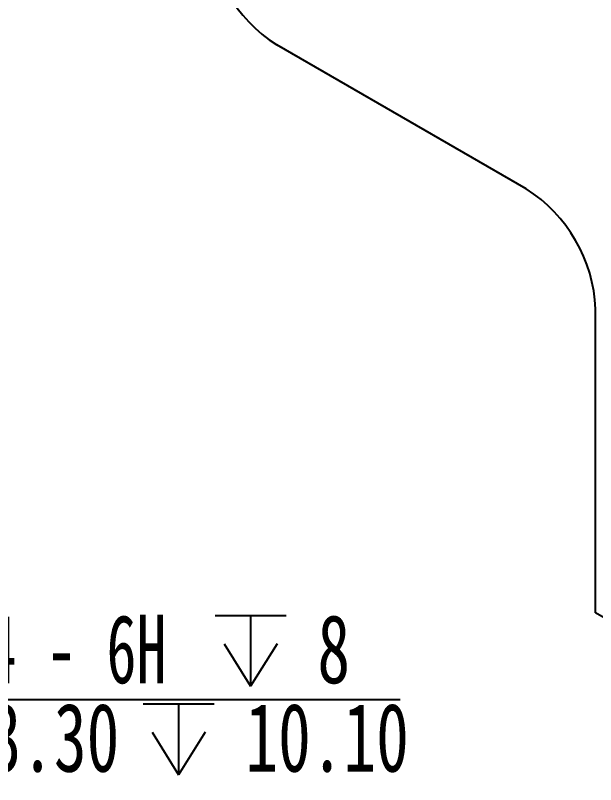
# Model space of a CAD drawing. Header units: millimetres. Extents: x 0 to 210, y 0 to 297.
# Drawn here: x 129.86 to 159.45, y 206.02 to 245.27 of the extents above; entities that cross this region are included whole.
import ezdxf

# ---------------------------------------------------------------- set-up
doc = ezdxf.new("R2010")
doc.units = ezdxf.units.MM
doc.layers.add('根据设置的颜色创建', color=7, linetype='Continuous', lineweight=25)
doc.styles.add('SLDTEXTSTYLE5', font='TXT', dxfattribs={"width": 0.7})
doc.styles.add('SLDTEXTSTYLE7', font='TXT', dxfattribs={"width": 0.642857})
doc.dimstyles.new('SLDDIMSTYLE6', dxfattribs={"dimtxt": 3.5, "dimasz": 4.08, "dimexe": 0, "dimexo": 0.0625, "dimgap": 0.875, "dimtad": 0, "dimtih": 1, "dimtoh": 1, "dimdec": 6, "dimrnd": 1e-09, "dimzin": 12, "dimdsep": 46, "dimtxsty": 'SLDTEXTSTYLE5', "dimblk1": 'NONE', "dimsah": 1, "dimcen": 0, "dimadec": 0, "dimazin": 3, "dimtfac": 1, "dimtmove": 0, "dimatfit": 3, "dimldrblk": 'NONE', "dimfxl": 0, "dimfrac": 2, "dimtolj": 1, "dimtzin": 12, "dimarcsym": 0})

# ---------------------------------------------------------------- blocks, each defined once
blk = doc.blocks.new('SW_SYMBOL_HOLE_DEPTH')
at = {"layer": '根据设置的颜色创建', "color": 0}
for p, q in [((0, 875), (800, 875)), ((400, 875), (400, 75)), ((100, 555), (400, 75)), ((700, 555), (400, 75))]:
    blk.add_line(p, q, dxfattribs=at)
blk = doc.blocks.new('_D_14')
at = {"layer": '根据设置的颜色创建'}
for p, q in [((108.794, 232.342), (110.444, 229.483)), ((110.444, 229.483), (121.477, 210.37)), ((121.477, 210.37), (149.486, 210.37))]:
    blk.add_line(p, q, dxfattribs=at)
blk.add_solid([(110.444, 229.483), (112.044, 225.696), (112.924, 226.204)], dxfattribs=at)
at = {"layer": '根据设置的颜色创建', "xscale": 0.004511737089201878, "yscale": 0.004511737089201878, "zscale": 0.004511737089201878}
for p in [(140.053, 210.705), (136.381, 206.191)]:
    blk.add_blockref('SW_SYMBOL_HOLE_DEPTH', p, dxfattribs=at)
at = {"layer": '根据设置的颜色创建', "char_height": 3.5, "attachment_point": 1}
for s, insert, style in [('M4 - 6H', (126.85, 214.696), 'SLDTEXTSTYLE7'), ('8', (145.263, 214.696), 'SLDTEXTSTYLE5'), ('%%c', (123.065, 210.196), 'SLDTEXTSTYLE5'), ('3.30', (128.492, 210.182), 'SLDTEXTSTYLE5'), ('10.10', (141.592, 210.182), 'SLDTEXTSTYLE5')]:
    blk.add_mtext(s, dxfattribs=dict(at, insert=insert, style=style))
blk = doc.blocks.new('_None')

msp = doc.modelspace()

# ---------------------------------------------------------------- linework, layer by layer
at = {"color": 7, "linetype": 'Continuous', "lineweight": 25}
for p, q in [((155.9153903, 236.4218484), (143.1874682, 243.7695214)), ((159.4509242, 214.7838486), (159.4509242, 230.2981241)), ((160.8651377, 213.9674405), (159.4509242, 214.7838486))]:
    msp.add_line(p, q, dxfattribs=at)
for centre, start, end in [((147.2898345, 250.2205066), 182.45344967, 237.54655048), ((151.813024, 229.9708632), 2.45344967, 57.54655048)]:
    msp.add_arc(centre, 7.6449081, start, end, dxfattribs=at)

# ---------------------------------------------------------------- dimensions: what is measured, and where the dimension line sits
at = {"layer": '根据设置的颜色创建'}
dim = msp.add_diameter_dim_2p(p1=(108.7944644, 232.3415149), p2=(110.4442241, 229.4834924), text=' M4 - 6H {\\fGDT;x} 8\\P%%c 3.30 {\\fGDT;x} 10.10\\P', dimstyle='SLDDIMSTYLE6', override={"dimpost": '<>'}, dxfattribs=at)
dim.commit()
dim.dimension.update_dxf_attribs({"geometry": '_D_14', "text_midpoint": (136.27544, 210.184694), "dimtype": 163})

doc.saveas('drawing.dxf')
